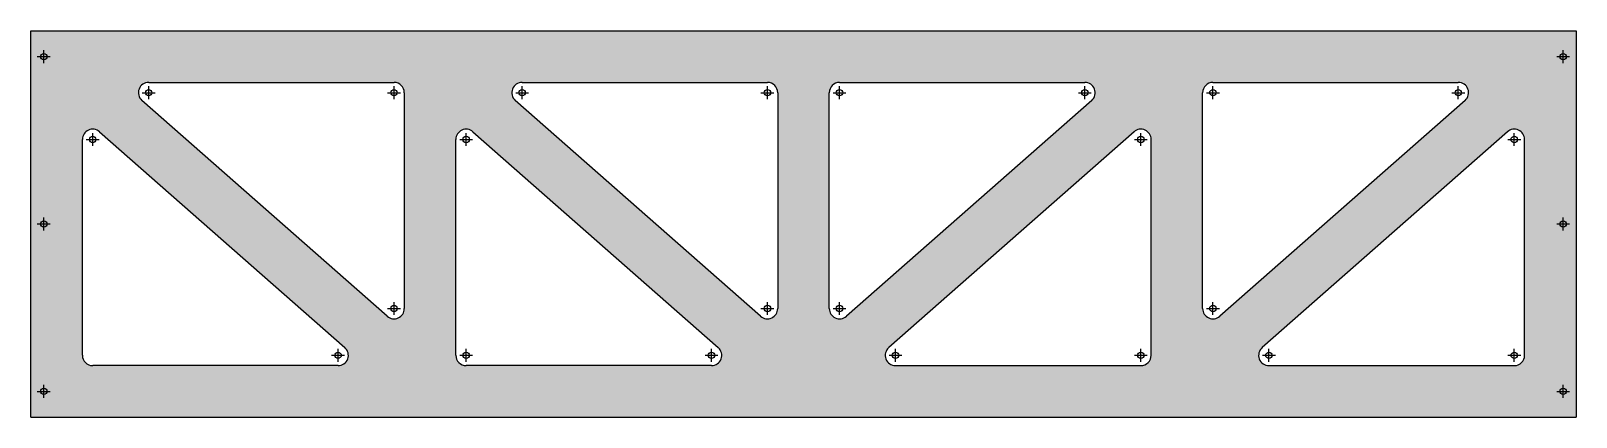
# Model space of a CAD drawing. Header units: millimetres. Extents: x 1584 to 2184, y 1413 to 1563.
import ezdxf

# ---------------------------------------------------------------- set-up
doc = ezdxf.new("R2010")
doc.units = ezdxf.units.MM
doc.header["$PDMODE"] = 34
doc.header["$PDSIZE"] = 2.5

msp = doc.modelspace()

# ---------------------------------------------------------------- hatches: boundary and pattern name
h = msp.add_hatch()
h.set_pattern_fill('AR-SAND', color=256, scale=0.1)
h.paths.add_polyline_path([(2183.69, 1562.96), (2027.46, 1562.96), (2027.46, 1412.96), (2183.69, 1412.96)])
h.paths.add_polyline_path([(2163.69, 1436.96, -0.414214), (2159.69, 1432.96), (2064.43, 1432.96, -0.691479), (2061.79, 1439.96), (2157.05, 1523.79, -0.645369), (2163.69, 1520.79)], flags=16)
h.paths.add_polyline_path([(2045.34, 1452.12, -0.645369), (2038.69, 1455.13), (2038.69, 1538.96, -0.414214), (2042.69, 1542.96), (2137.96, 1542.96, -0.691479), (2140.6, 1535.95)], flags=16)
h.paths.add_polyline_path([(2027.46, 1562.96), (1916.16, 1562.96), (1916.16, 1542.96), (1992.96, 1542.96, -0.691479), (1995.6, 1535.95), (1916.16, 1466.05), (1916.16, 1439.26, -0.059156), (1916.79, 1439.96), (2012.05, 1523.79, -0.645369), (2018.69, 1520.79), (2018.69, 1436.96, -0.414214), (2014.69, 1432.96), (1919.43, 1432.96, -0.244188), (1916.16, 1434.66), (1916.16, 1412.96), (2027.46, 1412.96)])
h.paths.add_polyline_path([(1916.16, 1434.66, -0.316358), (1916.16, 1439.26), (1916.16, 1466.05), (1900.34, 1452.12, -0.645369), (1893.69, 1455.13), (1893.69, 1538.96, -0.414214), (1897.69, 1542.96), (1916.16, 1542.96), (1916.16, 1562.96), (1851.23, 1562.96), (1851.23, 1542.96), (1869.69, 1542.96, -0.414214), (1873.69, 1538.96), (1873.69, 1455.13, -0.645369), (1867.05, 1452.12), (1851.23, 1466.05), (1851.23, 1439.26, -0.316358), (1851.23, 1434.66), (1851.23, 1412.96), (1916.16, 1412.96)])
h.paths.add_polyline_path([(1851.23, 1434.66, -0.244188), (1847.96, 1432.96), (1752.69, 1432.96, -0.414214), (1748.69, 1436.96), (1748.69, 1520.79, -0.645369), (1755.34, 1523.79), (1850.6, 1439.96, -0.059156), (1851.23, 1439.26), (1851.23, 1466.05), (1771.79, 1535.95, -0.691479), (1774.43, 1542.96), (1851.23, 1542.96), (1851.23, 1562.96), (1739.93, 1562.96), (1739.93, 1412.96), (1851.23, 1412.96)])
h.paths.add_polyline_path([(1739.93, 1562.96), (1583.69, 1562.96), (1583.69, 1412.96), (1739.93, 1412.96)])
h.paths.add_polyline_path([(1702.96, 1432.96), (1607.69, 1432.96, -0.414214), (1603.69, 1436.96), (1603.69, 1520.79, -0.645369), (1610.34, 1523.79), (1705.6, 1439.96, -0.691479)], flags=16)
h.paths.add_polyline_path([(1722.05, 1452.12), (1626.79, 1535.95, -0.691479), (1629.43, 1542.96), (1724.69, 1542.96, -0.414214), (1728.69, 1538.96), (1728.69, 1455.13, -0.645369)], flags=16)

# ---------------------------------------------------------------- linework, layer by layer
for p, q in [((1629.43, 1542.96), (1724.69, 1542.96)), ((1774.43, 1542.96), (1869.69, 1542.96)), ((1897.69, 1542.96), (1992.96, 1542.96)), ((2042.69, 1542.96), (2137.96, 1542.96)), ((1728.69, 1538.96), (1728.69, 1455.13)), ((1873.69, 1538.96), (1873.69, 1455.13)), ((1893.69, 1455.13), (1893.69, 1538.96)), ((2038.69, 1455.13), (2038.69, 1538.96)), ((1722.05, 1452.12), (1626.79, 1535.95)), ((1867.05, 1452.12), (1771.79, 1535.95)), ((1995.6, 1535.95), (1900.34, 1452.12)), ((2140.6, 1535.95), (2045.34, 1452.12)), ((1603.69, 1436.96), (1603.69, 1520.79)), ((1610.34, 1523.79), (1705.6, 1439.96)), ((1748.69, 1436.96), (1748.69, 1520.79)), ((1755.34, 1523.79), (1850.6, 1439.96)), ((2012.05, 1523.79), (1916.79, 1439.96)), ((2018.69, 1436.96), (2018.69, 1520.79)), ((2157.05, 1523.79), (2061.79, 1439.96)), ((2163.69, 1436.96), (2163.69, 1520.79)), ((1702.96, 1432.96), (1607.69, 1432.96)), ((1847.96, 1432.96), (1752.69, 1432.96)), ((1919.43, 1432.96), (2014.69, 1432.96)), ((2064.43, 1432.96), (2159.69, 1432.96))]:
    msp.add_line(p, q)
for points in [[(1583.69, 1562.96), (2183.69, 1562.96)], [(1583.69, 1412.96), (1583.69, 1562.96)], [(2183.69, 1562.96), (2183.69, 1412.96)], [(1583.69, 1412.96), (2183.69, 1412.96)]]:
    msp.add_lwpolyline(points)
for centre, start, end in [((1629.43, 1538.96), 90, 228.65222), ((1724.69, 1538.96), 0, 90), ((1774.43, 1538.96), 90, 228.65222), ((1869.69, 1538.96), 0, 90), ((1897.69, 1538.96), 90, 180), ((1992.96, 1538.96), 311.34778, 90), ((2042.69, 1538.96), 90, 180), ((2137.96, 1538.96), 311.34778, 90), ((1607.69, 1520.79), 48.65222, 180), ((1752.69, 1520.79), 48.65222, 180), ((2014.69, 1520.79), 0, 131.34778), ((2159.69, 1520.79), 0, 131.34778), ((1724.69, 1455.13), 228.65222, 0), ((1869.69, 1455.13), 228.65222, 0), ((1897.69, 1455.13), 180, 311.34778), ((2042.69, 1455.13), 180, 311.34778), ((1607.69, 1436.96), 180, 270), ((1702.96, 1436.96), 270, 48.65222), ((1752.69, 1436.96), 180, 270), ((1847.96, 1436.96), 270, 48.65222), ((1919.43, 1436.96), 131.34778, 270), ((2014.69, 1436.96), 270, 0), ((2064.43, 1436.96), 131.34778, 270), ((2159.69, 1436.96), 270, 0)]:
    msp.add_arc(centre, 4, start, end)
for p in [(1588.69, 1552.96), (2178.69, 1552.96), (1629.43, 1538.96), (1724.69, 1538.96), (1774.43, 1538.96), (1869.69, 1538.96), (1897.69, 1538.96), (1992.96, 1538.96), (2042.69, 1538.96), (2137.96, 1538.96), (1607.69, 1520.79), (1752.69, 1520.79), (2014.69, 1520.79), (2159.69, 1520.79), (1588.69, 1487.96), (2178.69, 1487.96), (1724.69, 1455.13), (1869.69, 1455.13), (1897.69, 1455.13), (2042.69, 1455.13), (1702.96, 1436.96), (1752.69, 1436.96), (1847.96, 1436.96), (1919.43, 1436.96), (2014.69, 1436.96), (2064.43, 1436.96), (2159.69, 1436.96), (1588.69, 1422.96), (2178.69, 1422.96)]:
    msp.add_point(p)

doc.saveas('drawing.dxf')
